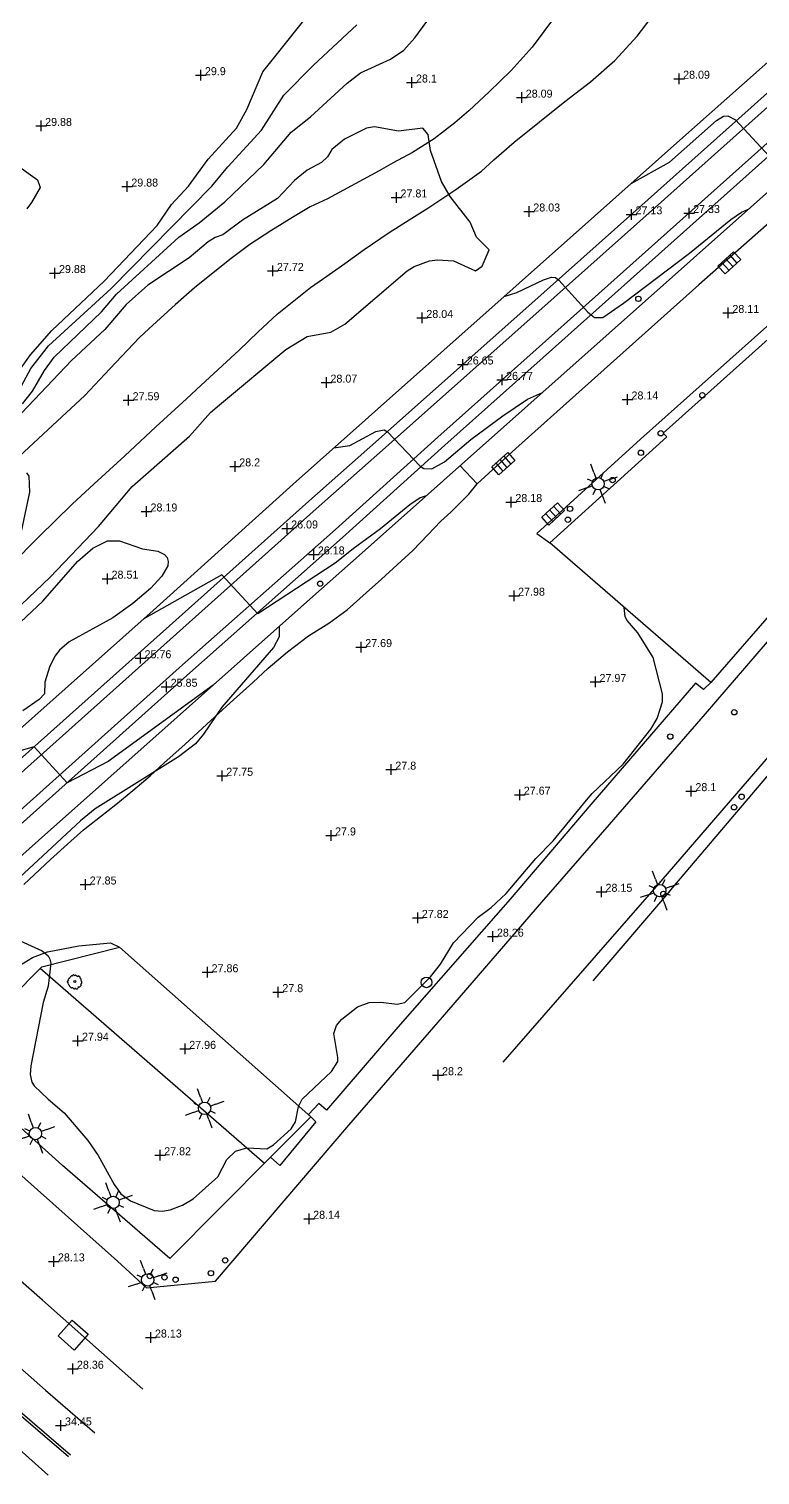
# Model space of a CAD drawing. Extents: x 471511 to 473316, y 4381952 to 4383346.
# Drawn here: x 471648.2 to 471716.7, y 4382016.7 to 4382152.2 of the extents above; entities that cross this region are included whole.
import ezdxf

# ---------------------------------------------------------------- set-up
doc = ezdxf.new("R2010")
doc.units = 0
doc.header["$LTSCALE"] = 4
doc.header["$MEASUREMENT"] = 0
doc.header["$PDMODE"] = 2
doc.header["$PDSIZE"] = 0.5
doc.layers.get('0').update_dxf_attribs({"linetype": 'CONTINUOUS'})
for name, color, linetype in [('100', 31, 'CONTINUOUS'), ('101', 34, 'CONTINUOUS'), ('206', 252, 'CONTINUOUS'), ('222', 7, 'CONTINUOUS'), ('230', 7, 'CONTINUOUS'), ('290', 253, 'CONTINUOUS'), ('293', 7, 'CONTINUOUS'), ('400', 7, 'CONTINUOUS'), ('410', 201, 'CONTINUOUS'), ('411', 12, 'CONTINUOUS'), ('412', 252, 'CONTINUOUS'), ('451', 5, 'CONTINUOUS'), ('7101', 7, 'CONTINUOUS'), ('7202', 7, 'CONTINUOUS'), ('7400', 2, 'CONTINUOUS'), ('7433', 32, 'CONTINUOUS'), ('7435', 7, 'CONTINUOUS'), ('7440', 7, 'CONTINUOUS'), ('7515', 53, 'CONTINUOUS')]:
    doc.layers.add(name, color=color, linetype=linetype)

# ---------------------------------------------------------------- blocks, each defined once
blk = doc.blocks.new('FAROLA')
at = {"color": 7}
for p, q in [((0.43, 1.04), (0.75, 1.8)), ((-1.04, 0.43), (-1.8, 0.75)), ((-1.04, 0.43), (-0.54, 0.22)), ((-0.43, 1.04), (-0.22, 0.54)), ((0.43, 1.04), (0.22, 0.54)), ((1.04, 0.43), (0.54, 0.22)), ((-1.04, -0.43), (-0.54, -0.22)), ((-0.43, -1.04), (-0.75, -1.8)), ((-0.43, -1.04), (-0.22, -0.54)), ((0.43, -1.04), (0.22, -0.54)), ((1.04, -0.43), (0.54, -0.22)), ((1.04, -0.43), (1.8, -0.75))]:
    blk.add_line(p, q, dxfattribs=at)
blk.add_circle((0, 0), 0.58, dxfattribs=at)
blk = doc.blocks.new('ALCORQUE')
at = {"color": 1}
blk.add_lwpolyline([(-1, 1), (1, 1), (1, -1), (-1, -1)], close=True, dxfattribs=at)
blk = doc.blocks.new('MOJON')
blk.add_circle((0, 0), 0.25)
blk = doc.blocks.new('ARBOL')
at = {"color": 3}
for p, q in [((-1.26, 0.07), (-1.27, -0.01)), ((-1.23, 0.15), (-1.26, 0.07)), ((-1.17, 0.24), (-1.23, 0.15)), ((-1.18, 0.48), (-1.21, 0.39)), ((-1.21, 0.39), (-1.2, 0.31)), ((-1.2, 0.31), (-1.16, 0.22)), ((-1.11, 0.55), (-1.18, 0.48)), ((-1.03, 0.59), (-1.11, 0.55)), ((-1.01, 0.67), (-1.03, 0.59)), ((-0.96, 0.76), (-1.01, 0.67)), ((-0.92, 0.97), (-0.96, 0.88)), ((-0.96, 0.88), (-0.96, 0.7)), ((-0.85, 1.04), (-0.92, 0.97)), ((-0.77, 1.08), (-0.85, 1.04)), ((-0.7, 1.09), (-0.77, 1.08)), ((-0.5, 1.09), (-0.7, 1.09)), ((-0.49, 1.11), (-0.5, 1.08)), ((-0.46, 1.23), (-0.49, 1.11)), ((-0.38, 1.32), (-0.46, 1.23)), ((-0.31, 1.35), (-0.38, 1.32)), ((-0.23, 1.36), (-0.31, 1.35)), ((-0.11, 1.36), (-0.23, 1.36)), ((0, 1.35), (-0.11, 1.36)), ((0.07, 1.26), (0, 1.35)), ((0.12, 1.18), (0.07, 1.26)), ((0.17, 1.25), (0.12, 1.16)), ((0.12, 1.16), (0.12, 1.16)), ((0.24, 1.31), (0.17, 1.25)), ((0.32, 1.32), (0.24, 1.31)), ((0.39, 1.31), (0.32, 1.32)), ((0.55, 1.31), (0.39, 1.31)), ((0.62, 1.26), (0.55, 1.31)), ((0.7, 1.22), (0.62, 1.26)), ((0.76, 1.14), (0.7, 1.22)), ((0.77, 0.97), (0.7, 0.98)), ((0.77, 1.05), (0.76, 1.14)), ((0.77, 0.97), (0.77, 1.05)), ((0.86, 0.95), (0.77, 0.97)), ((0.96, 0.93), (0.86, 0.95)), ((1.03, 0.87), (0.96, 0.93)), ((1.07, 0.79), (1.03, 0.87)), ((1.08, 0.7), (1.07, 0.79)), ((1.1, 0.49), (1.07, 0.51)), ((1.08, 0.6), (1.08, 0.7)), ((1.09, 0.52), (1.08, 0.6)), ((1.17, 0.48), (1.1, 0.49)), ((1.25, 0.41), (1.17, 0.48)), ((1.29, 0.32), (1.25, 0.41)), ((1.3, 0.24), (1.29, 0.32)), ((1.3, 0.15), (1.3, 0.24)), ((1.31, 0.06), (1.3, 0.15)), ((1.31, -0.03), (1.31, 0.06)), ((-1.27, -0.01), (-1.26, -0.13)), ((-1.26, -0.13), (-1.26, -0.21)), ((-1.26, -0.21), (-1.23, -0.3)), ((-1.23, -0.3), (-1.16, -0.32)), ((-1.16, -0.32), (-1.08, -0.34)), ((-1.08, -0.34), (-1.01, -0.35)), ((-1.01, -0.35), (-0.95, -0.35)), ((-0.96, -0.38), (-1.01, -0.49)), ((-1.01, -0.49), (-1, -0.58)), ((-1, -0.58), (-0.96, -0.66)), ((-0.96, -0.66), (-0.96, -0.74)), ((-0.96, -0.74), (-0.88, -0.8)), ((-0.88, -0.8), (-0.8, -0.81)), ((-0.8, -0.81), (-0.72, -0.81)), ((-0.76, -0.81), (-0.75, -0.9)), ((-0.75, -0.9), (-0.73, -0.98)), ((-0.73, -0.98), (-0.68, -1.07)), ((-0.68, -1.07), (-0.61, -1.15)), ((-0.61, -1.15), (-0.53, -1.14)), ((-0.53, -1.14), (-0.45, -1.12)), ((-0.45, -1.12), (-0.37, -1.07)), ((-0.37, -1.05), (-0.37, -1.15)), ((-0.37, -1.15), (-0.27, -1.21)), ((-0.27, -1.21), (-0.19, -1.22)), ((-0.19, -1.22), (-0.07, -1.22)), ((-0.07, -1.22), (0.01, -1.25)), ((0.01, -1.25), (0.08, -1.22)), ((0.08, -1.22), (0.16, -1.16)), ((0.16, -1.16), (0.18, -1.08)), ((0.18, -1.11), (0.25, -1.15)), ((0.25, -1.15), (0.32, -1.16)), ((0.32, -1.16), (0.4, -1.16)), ((0.4, -1.16), (0.47, -1.18)), ((0.47, -1.18), (0.55, -1.16)), ((0.55, -1.16), (0.62, -1.14)), ((0.62, -1.14), (0.7, -1.09)), ((0.7, -1.09), (0.75, -0.93)), ((0.78, -0.99), (0.74, -0.96)), ((0.85, -0.98), (0.78, -0.99)), ((0.93, -0.93), (0.85, -0.98)), ((1.02, -0.92), (0.93, -0.93)), ((1.06, -0.69), (0.98, -0.69)), ((1.06, -0.85), (1.02, -0.92)), ((1.03, -0.69), (1.05, -0.77)), ((1.05, -0.77), (1.06, -0.85)), ((1.13, -0.65), (1.06, -0.69)), ((1.2, -0.61), (1.13, -0.65)), ((1.2, -0.21), (1.27, -0.14)), ((1.2, -0.6), (1.21, -0.59)), ((1.22, -0.31), (1.21, -0.23)), ((1.21, -0.41), (1.22, -0.31)), ((1.21, -0.51), (1.21, -0.41)), ((1.21, -0.59), (1.21, -0.51)), ((1.27, -0.14), (1.31, -0.03))]:
    blk.add_line(p, q, dxfattribs=at)
at = {"color": 25}
blk.add_circle((0, 0), 0.19, dxfattribs=at)
blk = doc.blocks.new('POSTE')
at = {"color": 7}
blk.add_circle((0, 0), 0.5, dxfattribs=at)
blk = doc.blocks.new('REJILLA')
at = {"color": 7}
for p, q in [((-0.5, 0.5), (-0.5, -0.5)), ((0.01, 0.5), (0.01, -0.5)), ((0.51, 0.5), (0.51, -0.5))]:
    blk.add_line(p, q, dxfattribs=at)
blk.add_lwpolyline([(-1, -0.5), (-1, 0.5), (1, 0.5), (1, -0.5)], close=True, dxfattribs=at)
blk = doc.blocks.new('COTA')
at = {"color": 7}
blk.add_point((0, 0), dxfattribs=at)

msp = doc.modelspace()

# ---------------------------------------------------------------- linework, layer by layer
at = {"layer": '100'}
for points, elevation in [([(471647.6, 4382117.085), (471648.544, 4382118.282), (471649.66, 4382120.212), (471650.572, 4382121.468), (471655.012, 4382125.719), (471656.393, 4382127.379), (471662.237, 4382132.709), (471664.131, 4382134.062), (471666.545, 4382136.039), (471670.189, 4382139.537), (471672.767, 4382142.554), (471674.559, 4382143.992), (471677.995, 4382147.163), (471679.239, 4382148.118), (471682.048, 4382149.401), (471683.312, 4382150.243), (471684.329, 4382151.404), (471688.489, 4382157.081)], 28.5), ([(471646.575, 4382119.182), (471648.343, 4382121.675), (471650.342, 4382123.952), (471655.25, 4382128.582), (471660.206, 4382133.818), (471661.563, 4382135.765), (471663.158, 4382137.508), (471664.972, 4382140.011), (471667.639, 4382142.935), (471668.603, 4382144.671), (471670.111, 4382148.206), (471675.578, 4382155.074)], 29.5), ([(471647.505, 4382118.768), (471648.37, 4382120.392), (471650.032, 4382122.519), (471655.9, 4382127.91), (471665.343, 4382137.497), (471666.828, 4382139.313), (471669.985, 4382142.757), (471672.086, 4382146.028), (471674.846, 4382148.847), (471678.912, 4382152.604)], 29), ([(471647.465, 4382098.252), (471650.2, 4382100.853), (471654.702, 4382105.581), (471657.879, 4382109.336), (471663.24, 4382114.069), (471665.215, 4382116.282), (471666.048, 4382116.984), (471672.265, 4382122.176), (471674.248, 4382123.397), (471676.466, 4382123.8), (471677.78, 4382124.57), (471683.626, 4382129.556), (471684.268, 4382129.966), (471685.705, 4382130.495), (471686.455, 4382130.597), (471687.961, 4382130.487), (471690.03, 4382129.553), (471690.634, 4382130.009), (471691.292, 4382131.517), (471690.11, 4382132.722), (471689.508, 4382134.12), (471687.655, 4382136.526), (471686.841, 4382137.947), (471685.818, 4382140.832), (471685.575, 4382142.342), (471685.077, 4382142.919), (471682.819, 4382142.645), (471680.577, 4382143.048), (471679.822, 4382142.922), (471677.748, 4382141.906), (471676.576, 4382140.917), (471676.173, 4382140.255), (471675.597, 4382139.723), (471674.254, 4382138.985), (471673.074, 4382138.035), (471671.494, 4382136.344), (471668.2, 4382134.294), (471666.362, 4382132.926), (471665.63, 4382132.69), (471664.984, 4382132.268), (471663.216, 4382130.778), (471659.322, 4382128.201), (471657.312, 4382126.389), (471655.315, 4382124.067), (471652.193, 4382121.152), (471647.525, 4382116.245)], 28), ([(471648.43, 4382135.953), (471648.012, 4382135.378)], 30), ([(471692.699, 4382127.157), (471693.885, 4382127.543), (471696.386, 4382128.729), (471697.134, 4382128.965), (471697.509, 4382128.92), (471697.839, 4382128.679), (471700.547, 4382125.697), (471701.165, 4382125.176), (471701.951, 4382125.174), (471703.886, 4382126.53), (471710.066, 4382131.201), (471713.93, 4382134.384), (471714.934, 4382135.056), (471715.645, 4382135.371)], 27), ([(471676.771, 4382112.955), (471678.24, 4382113.191), (471680.704, 4382114.503), (471681.462, 4382114.667), (471681.791, 4382114.483), (471684.847, 4382111.265), (471685.176, 4382111.046), (471685.948, 4382110.996), (471687.125, 4382111.649), (471689.595, 4382113.751), (471692.569, 4382115.967), (471694.89, 4382117.52), (471696.311, 4382118.169)], 26.5), ([(471685.407, 4382108.467), (471684.85, 4382108.268), (471683.878, 4382107.637), (471681.13, 4382105.361), (471678.565, 4382103.499), (471676.895, 4382102.162), (471669.634, 4382097.406), (471666.282, 4382101.052), (471658.892, 4382096.907)], 26), ([(471645.898, 4382095.178), (471649.496, 4382098.594), (471652.764, 4382102.305), (471654.182, 4382103.557), (471655.567, 4382104.249), (471656.671, 4382104.263), (471658.839, 4382103.514), (471660.259, 4382103.286), (471660.91, 4382102.959), (471661.141, 4382102.679), (471661.254, 4382102.316), (471661.203, 4382101.923), (471660.649, 4382100.937), (471659.589, 4382099.778), (471657.937, 4382098.362), (471656.069, 4382097.033), (471651.956, 4382094.784), (471651.07, 4382094.014), (471650.621, 4382093.446), (471650.116, 4382092.424), (471649.707, 4382090.989), (471649.662, 4382089.913), (471649.156, 4382089.369), (471647.646, 4382088.332)], 28.5), ([(471647.38, 4382066.77), (471649.433, 4382065.826), (471649.989, 4382065.354), (471650.17, 4382065.026), (471650.26, 4382064.666), (471650.018, 4382062.498), (471649.536, 4382060.976), (471648.38, 4382055.045), (471648.322, 4382054.221), (471648.48, 4382053.518), (471648.702, 4382053.167), (471650.003, 4382051.911), (471651.493, 4382050.627), (471653.716, 4382048.033), (471654.671, 4382046.634), (471656.183, 4382043.915), (471656.82, 4382043.051), (471657.716, 4382042.386), (471659.922, 4382041.486), (471660.685, 4382041.418), (471661.421, 4382041.54), (471662.583, 4382041.977), (471663.584, 4382042.587), (471665.881, 4382044.646), (471666.729, 4382046.259), (471667.558, 4382047.039), (471668.62, 4382047.356), (471670.483, 4382047.251), (471671.102, 4382047.635), (471672.761, 4382049.152), (471673.159, 4382049.806), (471673.454, 4382051.242), (471673.801, 4382051.934), (471676.527, 4382054.523), (471677.132, 4382055.45), (471677.143, 4382055.826), (471676.756, 4382058.084), (471677.013, 4382058.818), (471677.505, 4382059.428), (471678.977, 4382060.558), (471680.065, 4382060.973), (471681.166, 4382061.019), (471682.697, 4382060.811), (471683.412, 4382060.988), (471685.804, 4382063.374), (471686.731, 4382064.585), (471687.974, 4382066.559), (471690.275, 4382068.968), (471691.487, 4382069.874), (471692.904, 4382071.211), (471695.684, 4382074.464), (471697.287, 4382076.139), (471700.431, 4382079.939), (471700.936, 4382080.555), (471703.851, 4382083.306), (471706.432, 4382086.591), (471707.043, 4382087.602), (471707.536, 4382089.157), (471707.52, 4382089.92), (471706.65, 4382093.317), (471705.223, 4382095.625), (471704.234, 4382096.797), (471704.041, 4382097.143), (471703.955, 4382098.013)], 28), ([(471671.649, 4382096.247), (471671.623, 4382095.255), (471671.111, 4382094.262), (471666.259, 4382088.668), (471664.539, 4382086.118), (471663.796, 4382085.232), (471662.221, 4382083.994), (471654.405, 4382079.135), (471653.026, 4382078.013), (471645.532, 4382071.031)], 28), ([(471665.463, 4382090.731), (471655.611, 4382083.581), (471651.795, 4382081.558), (471648.679, 4382084.932), (471644.028, 4382083.646)], 25.5)]:
    msp.add_lwpolyline(points, dxfattribs=dict(at, elevation=elevation))
at = {"layer": '101'}
for points, elevation in [([(471704.597, 4382137.75), (471708.177, 4382139.732), (471712.599, 4382143.648), (471713.261, 4382144.061), (471713.663, 4382144.08), (471714.357, 4382143.714), (471717.551, 4382140.265), (471718.18, 4382139.864), (471718.56, 4382139.92), (471719.225, 4382140.309), (471724.312, 4382144.385), (471727.753, 4382147.258), (471729.863, 4382148.265), (471732.407, 4382150.222), (471733.135, 4382150.5), (471733.801, 4382150.527)], 27.5), ([(471645.286, 4382139.338), (471647.142, 4382139.425), (471648.994, 4382138.075), (471649.26, 4382137.37), (471648.43, 4382135.953)], 30), ([(471647.289, 4382104.092), (471648.287, 4382108.82), (471648.222, 4382110.301), (471648.02, 4382110.617)], 27.5)]:
    msp.add_lwpolyline(points, dxfattribs=dict(at, elevation=elevation))
at = {"layer": '206'}
for points in [[(471697.512, 4382153.473, 28.371), (471695.333, 4382150.511, 28.371), (471693.359, 4382148.327, 28.371), (471691.311, 4382146.325, 27.965), (471689.403, 4382144.543, 27.965), (471688.073, 4382143.417, 27.965), (471686.153, 4382141.935, 27.907), (471684.113, 4382140.654, 27.849), (471682.311, 4382139.67, 27.849), (471681.015, 4382138.931, 27.849), (471676.153, 4382136.321, 27.791), (471674.54, 4382135.555, 27.791), (471672.975, 4382134.618, 27.791), (471670.844, 4382133.299, 27.791), (471668.893, 4382132.038, 27.791), (471667.016, 4382130.612, 27.675), (471663.717, 4382127.974, 27.675), (471661.915, 4382126.415, 27.617), (471659.417, 4382124.123, 27.617), (471658.553, 4382123.309, 27.617), (471655.769, 4382120.378, 27.733), (471653.423, 4382117.882, 27.733), (471649.97, 4382114.655, 27.704), (471645.467, 4382110.49, 27.675)], [(471646.461, 4382101.929, 27.661), (471649.161, 4382104.673, 27.661), (471652.244, 4382107.685, 27.661), (471654.315, 4382109.593, 27.661), (471657.176, 4382112.229, 27.675), (471660.089, 4382114.937, 27.748), (471662.963, 4382117.576, 27.719), (471664.333, 4382118.831, 27.664), (471667.901, 4382122.119, 27.773), (471669.664, 4382123.853, 27.773), (471671.448, 4382125.482, 27.91), (471674.568, 4382128.006, 27.86), (471675.775, 4382128.837, 27.874), (471677.797, 4382130.233, 27.874), (471679.595, 4382131.564, 27.86), (471681.946, 4382133.138, 27.918), (471683.807, 4382134.336, 27.918), (471685.573, 4382135.443, 28.048), (471688.166, 4382137.169, 28.048), (471690.591, 4382138.896, 28.628), (471691.755, 4382139.965, 28.512), (471693.659, 4382141.633, 28.396), (471698.402, 4382145.424, 28.048), (471700.8, 4382147.282, 28.048), (471703.082, 4382149.267, 27.845), (471705.151, 4382151.568, 27.816), (471706.481, 4382153.286, 27.816)], [(471647.712, 4382072.046, 28.076), (471650.237, 4382074.372, 28.076), (471652.122, 4382076.109, 28.061), (471653.305, 4382077.16, 28.039), (471654.92, 4382078.418, 28.025), (471656.349, 4382079.548, 28.039), (471657.923, 4382080.854, 27.989), (471659.544, 4382082.219, 27.952), (471660.881, 4382083.432, 27.938), (471662.801, 4382085.174, 27.923), (471664.863, 4382087.065, 27.836), (471667.04, 4382089.063, 27.836), (471669.172, 4382090.977, 27.836), (471670.605, 4382092.305, 27.836), (471672.431, 4382093.832, 27.778), (471674.372, 4382095.335, 27.749), (471676.296, 4382096.544, 27.749), (471677.995, 4382097.771, 27.807), (471679.775, 4382099.364, 27.873), (471681.213, 4382100.657, 27.915), (471684.148, 4382103.357, 28.089), (471685.563, 4382104.825, 28.169), (471686.785, 4382106.082, 28.103), (471687.722, 4382106.953, 28.089), (471689.393, 4382108.638, 28.205), (471690.179, 4382109.583, 28.369)], [(471638.361, 4382057.35, 28.724), (471639.821, 4382058.594, 28.71), (471641.686, 4382060.282, 28.594), (471643.386, 4382061.688, 28.521), (471645.696, 4382063.462, 28.333), (471648.541, 4382065.204, 28.115), (471649.936, 4382065.73, 27.97), (471652.884, 4382066.292, 27.97), (471655.842, 4382066.586, 28.057), (471656.673, 4382066.159, 27.999)]]:
    msp.add_polyline3d(points, dxfattribs=at)
at = {"layer": '222'}
for points in [[(471860.568, 4382274.137, 28.55), (471855.225, 4382269.392, 28.55), (471845.302, 4382260.5, 28.521), (471834.184, 4382250.619, 28.666), (471819.858, 4382237.793, 28.673), (471808.691, 4382227.907, 28.673), (471795.305, 4382215.908, 28.818), (471783.611, 4382205.46, 28.862), (471772.304, 4382195.392, 28.746), (471764.2, 4382188.129, 28.572), (471753.881, 4382178.897, 28.543), (471743.12, 4382169.313, 28.202), (471733.161, 4382160.387, 27.868), (471724.434, 4382152.576, 27.781), (471715.842, 4382144.858, 27.52), (471706.18, 4382136.236, 27.172), (471696.737, 4382127.811, 26.897), (471680.924, 4382113.756, 26.404), (471674.42, 4382107.971, 26.248)], [(471861.243, 4382273.399, 28.55), (471855.891, 4382268.646, 28.55), (471845.968, 4382259.754, 28.521), (471834.849, 4382249.873, 28.666), (471820.523, 4382237.047, 28.673), (471809.356, 4382227.16, 28.673), (471795.972, 4382215.163, 28.818), (471784.276, 4382204.714, 28.862), (471772.97, 4382194.646, 28.746), (471764.867, 4382187.384, 28.572), (471754.547, 4382178.151, 28.543), (471743.786, 4382168.567, 28.202), (471733.828, 4382159.642, 27.868), (471725.101, 4382151.831, 27.781), (471716.509, 4382144.113, 27.52), (471706.846, 4382135.49, 27.172), (471697.402, 4382127.064, 26.897), (471681.589, 4382113.009, 26.404), (471675.101, 4382107.238, 26.248)], [(471676.898, 4382105.303, 26.295), (471686.494, 4382113.958, 26.643), (471695.7, 4382122.193, 26.832), (471705.634, 4382131.049, 27.238), (471726.697, 4382149.904, 27.702), (471738.216, 4382160.19, 28.093), (471748.315, 4382169.357, 28.485), (471758.891, 4382178.732, 28.782), (471770.946, 4382189.464, 28.941), (471790.709, 4382207.22, 28.818), (471801.775, 4382216.997, 28.818), (471811.779, 4382225.856, 28.717), (471823.488, 4382236.27, 28.746), (471836.721, 4382248.136, 28.659), (471848.836, 4382258.814, 28.572), (471861.977, 4382270.636, 28.557), (471862.967, 4382271.517, 28.545)], [(471677.579, 4382104.57, 26.295), (471687.163, 4382113.214, 26.643), (471696.366, 4382121.447, 26.832), (471706.3, 4382130.303, 27.238), (471727.363, 4382149.158, 27.702), (471738.885, 4382159.447, 28.093), (471748.983, 4382168.613, 28.485), (471759.555, 4382177.984, 28.782), (471771.612, 4382188.718, 28.941), (471791.375, 4382206.473, 28.818), (471802.437, 4382216.248, 28.818), (471812.443, 4382225.108, 28.717), (471824.154, 4382235.524, 28.746), (471837.385, 4382247.389, 28.659), (471849.501, 4382258.067, 28.572), (471862.644, 4382269.891, 28.557), (471863.642, 4382270.779, 28.545)], [(471674.42, 4382107.971, 26.248), (471661.363, 4382096.293, 25.906), (471640.56, 4382077.688, 25.297), (471614.059, 4382054.087, 24.387)], [(471675.101, 4382107.238, 26.248), (471662.029, 4382095.548, 25.906), (471641.226, 4382076.942, 25.297), (471614.789, 4382053.398, 24.389)], [(471676.898, 4382105.303, 26.295), (471662.597, 4382092.614, 25.892), (471644.623, 4382076.537, 25.254), (471627.636, 4382061.339, 24.964), (471616.652, 4382051.641, 24.305)], [(471677.579, 4382104.57, 26.296), (471663.262, 4382091.868, 25.892), (471645.29, 4382075.792, 25.254), (471628.301, 4382060.592, 24.964), (471617.383, 4382050.952, 24.309)]]:
    msp.add_polyline3d(points, dxfattribs=at)
at = {"layer": '230'}
msp.add_polyline3d([(471577.346, 4382087.34, 34.723), (471589.173, 4382076.163, 34.788), (471602.309, 4382063.877, 34.824), (471628.574, 4382039.185, 34.795), (471637.742, 4382030.589, 34.795), (471651.917, 4382018.419, 34.417)], dxfattribs=at)
at = {"layer": '290'}
msp.add_polyline3d([(471575.57, 4382085.726, 34.898), (471584.099, 4382077.757, 35.024), (471598.157, 4382064.571, 34.93), (471612.461, 4382051.156, 34.988), (471628.305, 4382036.293, 34.799), (471638.474, 4382026.974, 34.654), (471650.007, 4382016.685, 34.64)], dxfattribs=at)
at = {"layer": '293'}
msp.add_polyline3d([(471577.532, 4382087.509, 34.723), (471589.345, 4382076.345, 34.788), (471602.48, 4382064.059, 34.824), (471628.745, 4382039.367, 34.795), (471637.909, 4382030.775, 34.795), (471652.103, 4382018.588, 34.416)], dxfattribs=at)
at = {"layer": '400'}
msp.add_polyline3d([(471740.062, 4382143.419, 39.226), (471744.671, 4382143.086, 39.052), (471749.358, 4382138.054, 39.066), (471749.626, 4382133.23, 38.994), (471732.295, 4382113.304, 39.371), (471731.803, 4382113.645, 39.371), (471712.048, 4382090.971, 39.356), (471696.997, 4382104.067, 39.69), (471707.956, 4382113.995, 39.516), (471707.61, 4382114.338, 39.516)], close=True, dxfattribs=at)
for points in [[(471708.163, 4382071.337, 28.205), (471756.553, 4382128.362, 44.764), (471757.313, 4382127.754, 44.749), (471758.064, 4382128.637, 44.749), (471760.838, 4382126.334, 44.749), (471762.919, 4382128.173, 44.807), (471768.526, 4382122.53, 44.807)], [(471708.299, 4382071.495, 28.204), (471701.012, 4382063.015, 28.228)]]:
    msp.add_polyline3d(points, dxfattribs=at)
at = {"layer": '410'}
msp.add_polyline3d([(471780.174, 4382206.702, 30.046), (471763.178, 4382191.57, 29.611), (471745.805, 4382175.959, 29.582), (471730.763, 4382162.508, 29.611), (471720.898, 4382153.645, 29.611), (471721.563, 4382152.802, 29.466), (471708.876, 4382141.546, 29.376)], dxfattribs=at)
at = {"layer": '411'}
for points in [[(471811.86, 4382160.569, 27.964), (471803.501, 4382169.568, 28.116), (471790.041, 4382184.089, 28.159), (471783.041, 4382191.614, 28.304), (471782.916, 4382191.741, 28.304), (471782.75, 4382191.884, 28.304), (471782.536, 4382191.893, 28.304), (471782.347, 4382191.832, 28.304), (471781.446, 4382191.057, 28.304), (471769.157, 4382180.157, 28.159), (471757.166, 4382169.406, 28.145), (471743.007, 4382156.713, 28.05), (471726.756, 4382142.226, 28.029), (471710.949, 4382128.258, 28.217), (471693.796, 4382112.916, 28.369), (471690.179, 4382109.583, 28.369), (471688.575, 4382111.285, 28.427)], [(471692.628, 4382055.399, 28.246), (471701.35, 4382065.413, 28.174), (471707.421, 4382072.342, 28.146), (471715.684, 4382081.947, 28.002), (471724.408, 4382092.07, 28.103), (471732.121, 4382100.878, 28.103), (471740.514, 4382110.675, 27.944), (471753.084, 4382125.208, 27.973), (471756.478, 4382129.301, 27.973), (471756.952, 4382129.736, 27.973), (471757.284, 4382130.005, 27.973), (471757.635, 4382130.16, 27.973), (471758.783, 4382130.735, 27.944), (471759.629, 4382130.913, 27.9), (471760.613, 4382130.713, 27.9), (471761.394, 4382130.205, 27.9), (471762.365, 4382129.422, 27.9), (471763.293, 4382128.474, 27.886), (471768.824, 4382122.792, 27.886)], [(471720.761, 4382127.442, 28.311), (471705.482, 4382113.792, 28.398), (471695.775, 4382104.934, 28.311), (471696.997, 4382104.067, 28.311)], [(471619.875, 4382048.602, 28.401), (471628.064, 4382056.112, 28.749), (471631.425, 4382059.077, 28.633), (471639.611, 4382051.867, 28.618), (471647.843, 4382044.448, 28.43), (471656.495, 4382036.745, 28.343), (471659.203, 4382034.237, 28.241), (471665.664, 4382034.853, 28.22), (471678.159, 4382049.484, 28.227), (471686.946, 4382059.598, 28.256), (471696.228, 4382070.386, 28.241), (471702.573, 4382077.66, 28.148), (471711.562, 4382088.026, 28.195), (471726.088, 4382104.897, 28.188)], [(471712.048, 4382090.971, 28.199), (471711.389, 4382090.303, 28.199), (471710.637, 4382090.911, 28.199), (471700.833, 4382079.533, 28.156), (471693.263, 4382070.67, 28.176), (471682.755, 4382058.662, 28.299), (471676.077, 4382050.896, 28.125), (471675.349, 4382051.517, 27.98), (471674.387, 4382050.467, 27.98), (471675.076, 4382049.787, 28.111), (471671.693, 4382045.706, 28.27), (471670.812, 4382046.481, 28.292)], [(471649.27, 4382064.189, 28.283), (471670.256, 4382045.921, 28.293)], [(471658.866, 4382024.731, 28.338), (471649.467, 4382033.087, 28.386), (471639.932, 4382041.465, 28.546), (471638.236, 4382043.023, 28.633), (471637.323, 4382043.807, 28.647), (471636.6, 4382044.262, 28.647), (471635.451, 4382044.775, 28.618), (471634.064, 4382045.131, 28.589), (471631.473, 4382045.638, 28.618), (471629.457, 4382046.037, 28.633), (471627.558, 4382046.147, 28.575), (471626.19, 4382046.061, 28.531), (471624.91, 4382045.762, 28.43), (471623.993, 4382045.406, 28.415), (471623.57, 4382045.118, 28.415)]]:
    msp.add_polyline3d(points, dxfattribs=at)
at = {"layer": '412'}
msp.add_polyline3d([(471674.594, 4382050.262, 28.02), (471670.812, 4382046.481, 28.292), (471661.389, 4382036.998, 28.307), (471651.349, 4382045.709, 28.568), (471640.584, 4382055.409, 28.655), (471649.398, 4382064.319, 28.278), (471656.673, 4382066.159, 28.205)], close=True, dxfattribs=at)
at = {"layer": '451'}
for points in [[(471619.159, 4382049.278, 29.475), (471625.515, 4382055.129, 29.502), (471649.114, 4382076.155, 29.372), (471674.79, 4382099.048, 29.125), (471679.139, 4382102.89, 29.145), (471718.345, 4382137.774, 29.16), (471727.563, 4382146.101, 29.392), (471728.14, 4382145.481, 29.305), (471744.374, 4382159.953, 29.261)], [(471708.876, 4382141.546, 29.376), (471701.156, 4382134.697, 29.321), (471672.953, 4382109.551, 28.132)], [(471672.953, 4382109.551, 27.716), (471659.822, 4382097.737, 28.038), (471645.906, 4382085.321, 28.183), (471632.015, 4382072.936, 28.096), (471615.581, 4382058.557, 29.401), (471612.353, 4382055.695, 29.405)], [(471628.733, 4382043.183, 28.582), (471631.136, 4382041.064, 31.569), (471633.28, 4382039.27, 33.179), (471634.667, 4382038.081, 33.824), (471635.507, 4382037.552, 33.991), (471643.28, 4382030.34, 33.831), (471649.747, 4382024.635, 33.991), (471654.363, 4382020.641, 33.883)]]:
    msp.add_polyline3d(points, dxfattribs=at)

# ---------------------------------------------------------------- block references
at = {"layer": '7101'}
for p in [(471664.303, 4382147.898, 29.899), (471684.071, 4382147.21, 28.102), (471709.087, 4382147.564, 28.087), (471694.349, 4382145.792, 28.087), (471649.341, 4382143.139, 29.884), (471657.409, 4382137.456, 29.884), (471682.622, 4382136.435, 27.811), (471695.056, 4382135.12, 28.029), (471710.022, 4382134.977, 27.334), (471704.627, 4382134.851, 27.127), (471671.047, 4382129.547, 27.724), (471650.64, 4382129.351, 29.884), (471713.7, 4382125.611, 28.109), (471685.04, 4382125.144, 28.037), (471688.827, 4382120.78, 26.65), (471676.061, 4382119.08, 28.066), (471692.508, 4382119.337, 26.766), (471657.533, 4382117.429, 27.587), (471704.253, 4382117.501, 28.138), (471667.517, 4382111.226, 28.203), (471693.377, 4382107.89, 28.182), (471659.209, 4382107.003, 28.189), (471672.381, 4382105.411, 26.095), (471674.879, 4382102.974, 26.182), (471655.561, 4382100.704, 28.514), (471693.632, 4382099.107, 27.979), (471658.649, 4382093.246, 25.761), (471679.318, 4382094.292, 27.688), (471661.095, 4382090.574, 25.848), (471701.257, 4382091.02, 27.971), (471666.303, 4382082.228, 27.754), (471682.136, 4382082.806, 27.804), (471710.233, 4382080.789, 28.102), (471694.162, 4382080.457, 27.667), (471676.492, 4382076.64, 27.899), (471653.513, 4382072.039, 27.848), (471701.82, 4382071.355, 28.145), (471684.618, 4382068.906, 27.819), (471691.649, 4382067.151, 28.261), (471664.929, 4382063.814, 27.862), (471671.553, 4382061.949, 27.804), (471652.793, 4382057.399, 27.935), (471662.836, 4382056.633, 27.957), (471686.511, 4382054.166, 28.196), (471660.491, 4382046.662, 27.819), (471674.443, 4382040.706, 28.138), (471650.538, 4382036.713, 28.131), (471659.624, 4382029.578, 28.131), (471652.32, 4382026.65, 28.355), (471651.199, 4382021.341, 34.452)]:
    msp.add_blockref('COTA', p, dxfattribs=at)
at = {"layer": '7202', "rotation": 222.4999982764334}
msp.add_blockref('POSTE', (471685.433, 4382062.869, 28.031), dxfattribs=at)
at = {"layer": '7400'}
for p, rotation in [((471701.503, 4382109.599, 28.51), 222.6000043791743), ((471707.269, 4382071.47, 28.116), 222.4999982764334), ((471664.653, 4382051.061, 27.981), 222.4999982764334), ((471648.81, 4382048.691, 28.075), 222.4999982764334), ((471656.076, 4382042.244, 28.061), 222.4999982764334), ((471659.325, 4382034.979, 28.287), 222.4999982764334)]:
    msp.add_blockref('FAROLA', p, dxfattribs=dict(at, rotation=rotation))
at = {"layer": '7433', "rotation": 318.3000158448782}
msp.add_blockref('ALCORQUE', (471652.348, 4382029.804, 28.475), dxfattribs=at)
at = {"layer": '7435'}
for p, rotation in [((471713.797, 4382130.307, 28.108), 42.49999967077942), ((471692.621, 4382111.481, 28.326), 41.40000120517931), ((471697.296, 4382106.774, 28.336), 42.49999967077942)]:
    msp.add_blockref('REJILLA', p, dxfattribs=dict(at, rotation=rotation))
at = {"layer": '7440'}
for p, rotation in [((471705.273, 4382126.932, 27.146), 222.6000043791743), ((471711.267, 4382117.895, 28.235), 222.6000043791743), ((471707.375, 4382114.332, 28.351), 222.6000043791743), ((471705.513, 4382112.504, 28.351), 222.6000043791743), ((471702.857, 4382109.948, 28.293), 222.6000043791743), ((471698.879, 4382107.254, 28.351), 222.6000043791743), ((471698.675, 4382106.232, 28.322), 222.6000043791743), ((471675.476, 4382100.232, 26.043), 222.4999982764334), ((471714.254, 4382088.185, 28.162), 222.6000043791743), ((471708.264, 4382085.907, 28.22), 222.6000043791743), ((471714.947, 4382080.267, 28.125), 222.6000043791743), ((471714.232, 4382079.277, 28.023), 222.6000043791743), ((471707.616, 4382071.152, 28.116), 222.4999982764334), ((471666.58, 4382036.808, 28.258), 222.4999982764334), ((471659.527, 4382035.343, 28.287), 222.4999982764334), ((471660.902, 4382035.218, 28.258), 222.4999982764334), ((471661.94, 4382034.991, 28.244), 222.4999982764334), ((471665.247, 4382035.611, 28.258), 222.4999982764334)]:
    msp.add_blockref('MOJON', p, dxfattribs=dict(at, rotation=rotation))
at = {"layer": '7515', "xscale": 0.5, "yscale": 0.5, "zscale": 0.5, "rotation": 222.4999982764334}
msp.add_blockref('ARBOL', (471652.498, 4382062.939, 31.837), dxfattribs=at)

# ---------------------------------------------------------------- texts
at = {"layer": '7101'}
for s, p in [('29.9', (471664.683, 4382147.898, 29.9)), ('28.1', (471684.451, 4382147.21, 28.1)), ('28.09', (471709.467, 4382147.564, 28.09)), ('28.09', (471694.729, 4382145.792, 28.09)), ('29.88', (471649.721, 4382143.139, 29.88)), ('29.88', (471657.789, 4382137.456, 29.88)), ('27.81', (471683.002, 4382136.435, 27.81)), ('28.03', (471695.436, 4382135.12, 28.03)), ('27.13', (471705.007, 4382134.851, 27.13)), ('27.33', (471710.402, 4382134.977, 27.33)), ('29.88', (471651.02, 4382129.351, 29.88)), ('27.72', (471671.427, 4382129.547, 27.72)), ('28.11', (471714.08, 4382125.611, 28.11)), ('28.04', (471685.42, 4382125.144, 28.04)), ('26.65', (471689.207, 4382120.78, 26.65)), ('28.07', (471676.441, 4382119.08, 28.07)), ('26.77', (471692.888, 4382119.337, 26.77)), ('27.59', (471657.913, 4382117.429, 27.59)), ('28.14', (471704.633, 4382117.501, 28.14)), ('28.2', (471667.897, 4382111.226, 28.2)), ('28.18', (471693.757, 4382107.89, 28.18)), ('28.19', (471659.589, 4382107.003, 28.19)), ('26.09', (471672.761, 4382105.411, 26.09)), ('26.18', (471675.259, 4382102.974, 26.18)), ('28.51', (471655.941, 4382100.704, 28.51)), ('27.98', (471694.012, 4382099.107, 27.98)), ('27.69', (471679.698, 4382094.292, 27.69)), ('25.76', (471659.029, 4382093.246, 25.76)), ('25.85', (471661.475, 4382090.574, 25.85)), ('27.97', (471701.637, 4382091.02, 27.97)), ('27.75', (471666.683, 4382082.228, 27.75)), ('27.8', (471682.516, 4382082.806, 27.8)), ('28.1', (471710.613, 4382080.789, 28.1)), ('27.67', (471694.542, 4382080.457, 27.67)), ('27.9', (471676.872, 4382076.64, 27.9)), ('27.85', (471653.893, 4382072.039, 27.85)), ('28.15', (471702.2, 4382071.355, 28.15)), ('27.82', (471684.998, 4382068.906, 27.82)), ('28.26', (471692.029, 4382067.151, 28.26)), ('27.86', (471665.309, 4382063.814, 27.86)), ('27.8', (471671.933, 4382061.949, 27.8)), ('27.94', (471653.173, 4382057.399, 27.94)), ('27.96', (471663.216, 4382056.633, 27.96)), ('28.2', (471686.891, 4382054.166, 28.2)), ('27.82', (471660.871, 4382046.662, 27.82)), ('28.14', (471674.823, 4382040.706, 28.14)), ('28.13', (471650.918, 4382036.713, 28.13)), ('28.13', (471660.004, 4382029.578, 28.13)), ('28.36', (471652.7, 4382026.65, 28.36)), ('34.45', (471651.579, 4382021.341, 34.45))]:
    msp.add_text(s, height=0.75, dxfattribs=at).set_placement(p)

doc.saveas('drawing.dxf')
